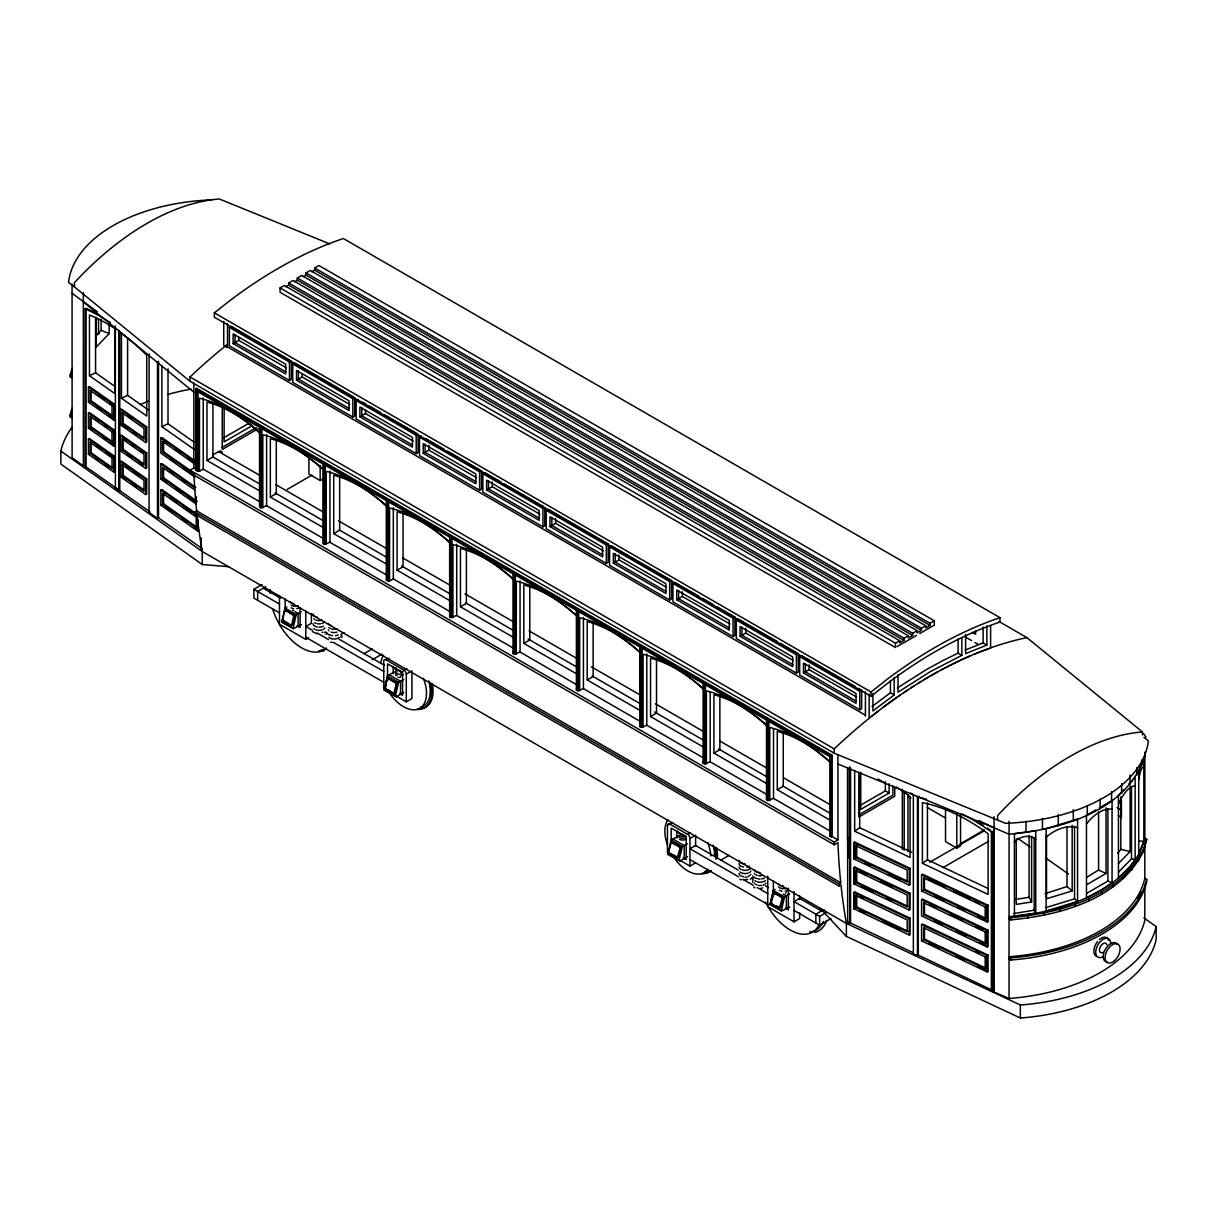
<?xml version="1.0" encoding="UTF-8"?>
<svg xmlns="http://www.w3.org/2000/svg" width="1217" height="1217" viewBox="0 0 1217 1217"><rect width="100%" height="100%" fill="white"/><g stroke="black" fill="none" stroke-linecap="round" stroke-linejoin="round"><path stroke-width="1.5" d="M222.27 406.706L222.224 449.469L258.126 428.749M224.156 406.508L224.111 441.877L252.497 425.494M858.898 772.384L858.837 817.018L894.738 796.283L894.754 786.988M860.769 772.187L860.723 809.427L889.11 793.028L889.11 783.733M1000.009 617.658L999.963 622.024A447.582 258.415 -60 0 0 886.402 684.197L871.037 696.307L214.359 317.181L214.359 312.845L229.785 300.705A447.582 258.415 -60 0 1 343.331 238.517L1000.009 617.658A447.582 258.415 -60 0 0 886.463 679.831L871.037 691.986L871.037 696.307M286.877 606.979L285.006 608.074L281.659 622.237L292.232 628.048M286.588 610.356L284.504 611.025L282.466 620.518L290.544 625.584L291.669 625.219L293.784 615.589L285.615 610.478L286.451 610.295L294.666 615.422L292.567 625.051L291.563 625.477L283.302 620.183M301.436 611.588L296.263 614.57L292.978 628.87L301.436 624.595M394.217 671.936L387.402 675.876L384.131 690.161L396.255 696.778L403.831 692.397M392.954 693.401L394.141 692.884L396.179 683.391L388.101 678.325L386.915 678.827L384.861 688.32L393.076 693.462L395.038 692.716L397.077 683.224L387.934 678.401M403.831 679.39L398.674 682.372L395.297 696.048L396.255 696.778M677.884 836.201L671.069 840.141L667.798 854.425L679.923 861.043L687.499 856.662M679.923 848.66L679.39 847.002L671.13 842.514L668.529 852.585L677.26 857.742L679.923 848.66C683.361 846.697 673.625 840.841 671.525 842.788M687.499 843.655L682.341 846.636L678.964 860.297L679.923 861.043M775.123 889.353L773.251 890.448L769.905 904.611L780.477 910.422M782.09 898.983L781.573 897.309L773.434 892.791L770.635 901.888L771.289 903.622L779.428 908.049L782.09 898.983L782.987 898.8L782.333 897.066L774.195 892.639L771.532 901.721M789.681 893.963L784.509 896.944L781.238 911.244L789.681 906.969M326.43 632.384L326.156 634.407M385.698 687.149L386.519 683.817M671.51 854.015L678.265 857.513L680.805 848.492M776.674 906.057L780.645 907.669L782.987 898.8M292.628 624.914L291.776 624.929M670.537 843.244L671.419 843.077M72.122 377.879L70.236 376.798L70.236 374.623L72.335 368.112M70.236 376.798L72.335 370.287M1009.03 834.238C1060.965 829.446 1127.155 811.42 1144.832 755.848M1143.828 841.343L1138.732 853.649L1138.732 771.274L1143.828 758.967L1143.828 841.343L1138.58 840.841M1143.569 849.086L1146.703 839.319L1144.832 838.239A157.358 90.849 0 0 1 1009.03 916.629L1010.916 917.724C1060.585 913.039 1119.321 897.188 1143.569 849.086L1143.569 851.246C1119.321 899.363 1060.585 915.199 1010.916 919.885L1009.03 918.805M1143.569 851.246L1146.703 839.319M752.699 878.507L752.699 882.431M285.523 610.584L284.459 611.177M340.73 637.023L341.49 635.943M1128.722 784.235L1135.142 777.252L1135.142 859.643L1129.969 866.641L1118.453 877.792L1118.453 795.401L1123.595 789.818M1117.662 853.284L1120.811 849.375L1120.811 796.876M95.9 335.694L101.102 330.355L101.102 319.113M1118.438 863.553L1130.137 851.55L1130.137 785.923M1118.453 872.224L1131.491 858.822L1131.491 786.349M388.025 678.28L388.984 678.158M751.771 878.081L750.326 879.206M96.386 335.238L99.246 332.941M1099.27 807.951L1112.064 800.558L1112.064 882.949L1100.046 890.783L1086.477 897.72L1086.477 815.329L1096.076 809.792M871.965 706.545L890.433 692.777L890.433 680.546M871.874 716.098L878.628 710.774M109.195 324.178L109.195 333.564L96.128 347.21L96.128 317.211M324.254 632.734L325.426 631.851M894.191 677.473L894.191 694.953L872.924 710.926L872.924 693.462M896.397 787.019A123.632 78.04 54.9 0 1 910.088 796.77L910.088 857.468L854.669 831.211L859.689 827.682L859.689 772.658M917.466 955.725L917.466 796.907L918.303 796.314L918.303 955.132L917.466 955.725L913.358 953.778L913.358 794.96A162.135 102.35 54.9 0 0 910.757 793.043M853.832 842.651L854.669 842.058L910.088 868.314L910.088 884.561L909.251 885.155L853.832 858.913L853.832 842.651L909.251 868.908L910.088 868.314M855.886 845.785L856.722 845.191L856.722 857.118L855.886 857.711L907.197 882.021L907.197 870.094L855.886 845.785L855.886 857.711M853.832 858.913L854.669 858.32L854.669 842.058M853.832 867.584L854.669 866.991L910.088 893.248L910.088 909.495L909.251 910.088L853.832 883.831L853.832 867.584L909.251 893.841L910.088 893.248M853.832 883.831L854.669 883.253L854.669 866.991M855.886 882.644L855.886 870.718L907.197 895.027L907.197 906.954L855.886 882.644L856.722 882.051L856.722 870.125M853.832 892.517L854.669 891.924L910.088 918.181L910.088 934.428L909.251 935.021L853.832 908.764L853.832 892.517L909.251 918.759L910.088 918.181M855.886 895.651L856.722 895.058L856.722 906.984L855.886 907.578L907.197 931.887L907.197 919.961L855.886 895.651L855.886 907.578M853.832 908.764L854.669 908.171L854.669 891.924M922.41 863.309L922.41 802.596A172.601 108.937 54.9 0 1 988.098 833.721L988.098 894.419L922.41 863.309L927.43 859.765L927.43 802.855M848.705 857.985A765.143 441.756 -60 0 1 847.549 837.083L847.641 767.866L847.671 922.653L849.725 923.627L850.561 923.034L850.561 768.003M921.573 874.734L922.41 874.141L988.098 905.265L988.098 921.528L987.261 922.106L921.573 890.996L921.573 874.734L987.261 905.859L988.098 905.265M921.573 890.996L922.41 890.403M985.207 918.972L985.207 907.045L986.044 906.452L986.044 918.379L985.207 918.972L923.627 889.794L924.464 889.201L924.464 877.29M921.573 899.667L922.41 899.074L988.098 930.199L988.098 946.446L987.261 947.039L921.573 915.929L921.573 899.667L987.261 930.792L988.098 930.199M923.627 914.728L923.627 902.801L924.464 902.223L924.464 914.134L923.627 914.728L985.207 943.905L986.044 943.312L986.044 931.385L985.207 931.979L985.207 943.905M921.573 924.601L922.41 924.007L988.098 955.132L988.098 971.379L987.261 971.972L921.573 940.863L921.573 924.601L987.261 955.725L988.098 955.132M921.573 940.863L922.41 940.269M985.207 968.838L985.207 956.912L986.044 956.319L986.044 968.245L985.207 968.838L923.627 939.661L924.464 939.068L924.464 927.141M994.061 816.622L994.122 992.038L991.368 990.729L992.205 990.136L992.205 831.317M897.401 687.94L926.335 669.624L942.643 660.694L958.083 653.164L961.841 655.324L961.841 637.86M1106.01 807.829L1106.01 873.456L1098.586 870.064L1086.462 877.457M960.274 843.898L984.462 829.781M1086.751 884.668L1106.01 873.456M1086.538 893.461L1107.881 881.032L1112.064 882.949M280.077 287.927L895.453 643.215L895.453 647.55L280.077 292.263L280.077 287.927L284.382 285.447L899.759 640.72L899.759 642.895L904.048 640.416L904.048 638.24L288.672 282.952L288.672 285.128L904.048 640.416M288.672 282.952L292.978 280.473L908.354 635.761L908.354 637.921L912.659 635.441L912.659 633.281L297.283 277.993L297.283 280.169L912.659 635.441M297.283 277.993L301.725 275.422L917.101 630.71L917.101 632.886L921.391 630.391L921.391 628.231L306.015 272.943L306.015 275.118L921.391 630.391M306.015 272.943L310.32 270.463L925.696 625.751L925.696 627.911L930.001 625.432L930.001 623.271L314.625 267.983L314.625 270.144L930.001 625.432M314.625 267.983L318.915 265.504L934.291 620.776L934.291 625.112L919.733 633.525M285.812 286.786L288.672 285.128M294.408 281.812L297.283 280.169M303.155 276.776L306.015 275.118M311.75 271.802L314.625 270.144M229.389 327.373L289.463 362.073L291.35 360.977L291.35 379.415L289.463 380.495L229.389 345.811L229.389 327.373L231.26 326.293L289.722 360.049M233.147 343.635L285.706 373.999L285.706 364.233L233.147 333.884L233.147 343.635L238.775 340.395L286.421 367.899M260.058 501.936L203.224 469.123L199.466 471.283L195.709 470.203L195.709 388.908L196.652 388.36L832.185 755.285L832.185 836.581L837.95 839.913L837.95 754.738M195.709 390.52L196.652 388.36M292.749 363.959L352.839 398.659L354.71 397.563L354.71 416.001L352.839 417.081L292.749 382.397L292.749 363.959L294.636 362.879L353.082 396.636M296.507 380.221L349.081 410.57L349.081 400.819L296.507 370.47L296.507 380.221L302.135 376.966L349.781 404.485M223.502 437.892L248.755 423.318L251.25 424.763M222.057 447.4L256.255 427.654M212.564 455.052L218.573 451.583A5.309 3.073 -60 0 1 222.285 453.211M323.418 538.523L266.584 505.709L260.955 507.869L260.955 428.201L261.898 427.654L270.052 432.354M1143.858 917.877L1156.15 926.609L1156.15 939.615A157.358 90.849 0 0 1 1020.348 1018.021L846.378 936.405L846.378 923.399A763.941 441.071 -60 0 1 841.616 890.646L840.962 884.789L838.893 885.991L194.766 514.106L194.766 511.931L838.893 883.816L840.749 882.751L840.202 877.168A763.941 441.071 -60 0 1 837.935 842.636L834.208 844.796L190.08 472.911L190.08 470.203L193.838 468.028L196.652 469.656L195.709 470.203M259.54 432.4A141.278 81.569 60 0 0 206.981 402.051L206.981 460.452L212.929 456.999L212.929 404.257M356.125 400.545L416.199 435.245L418.085 434.15L418.085 452.587L416.199 453.667L356.125 418.983L356.125 400.545L357.996 399.465M194.766 511.931L196.637 510.866L840.749 882.751M359.882 416.807L412.441 447.156L412.441 437.405L359.882 407.056L359.882 416.807L365.511 413.552L413.156 441.071M386.793 575.109L329.959 542.295L324.315 544.455L324.315 464.788L325.258 464.24L333.412 468.941M322.916 468.986A141.278 81.569 60 0 0 270.341 438.637L270.341 497.038L276.305 493.585L276.305 440.843M287.227 489.386L311.887 475.147M308.905 456.968L308.905 474.052L320.177 480.548L322.672 479.102M419.485 437.131L479.574 471.831L481.445 470.736L481.445 489.173L479.574 490.253L419.485 455.569L419.485 437.131L421.371 436.051M423.242 453.393L475.817 483.742L475.817 473.991L423.242 443.642L423.242 453.393L428.871 450.138L476.516 477.657M386.276 505.572A141.278 81.569 60 0 0 333.717 475.208L333.717 533.624L339.665 530.171L339.665 475.543M279.484 612.881L253.897 598.11L253.897 589.302L262.081 584.586M265.838 586.746L257.654 591.462L257.654 600.27M482.86 473.717L542.934 508.402L544.82 507.322L544.82 525.759L542.934 526.839L482.86 492.155L482.86 473.717L484.731 472.637L500.978 482.008M486.617 489.979L539.177 520.328L539.177 510.577L486.617 480.228L486.617 489.979L492.246 486.724L539.892 514.228M449.651 542.158A141.278 81.569 60 0 0 397.077 511.794L397.077 570.195L403.04 566.757L403.04 512.129M311.522 623.256L305.893 626.496L312.373 630.254M324.315 464.788L386.276 500.552L386.276 580.235L387.219 579.688M386.276 580.235L389.562 581.041L393.319 578.881L450.153 611.695M279.484 595.798L279.484 624.26L305.771 639.442L308.586 637.814M546.22 510.303L548.106 509.223L608.181 543.908L608.181 562.345L606.309 563.425L546.22 528.741L546.22 510.303L606.309 544.988L608.181 543.908M340.836 634.513L344.107 632.627M549.978 526.565L602.552 556.914L602.552 547.163L549.978 516.814L549.978 526.565L555.606 523.31L603.252 550.814M364.096 653.605L372.265 648.889M513.011 573.724L513.954 573.177L513.954 652.86L513.011 653.407L513.011 573.724L451.066 537.96L451.066 617.627L456.694 615.467L513.528 648.265M513.011 578.744A141.278 81.569 60 0 0 460.452 548.38L460.452 606.781L466.4 603.343L466.4 548.715M372.265 659.72L382.077 654.061M387.691 581.041L387.691 501.374L449.651 537.138L449.651 616.821L450.594 616.274M383.766 688.807L383.766 661.166A3.316 1.917 60 0 1 386.124 659.812L388.938 658.184M609.595 546.889L611.466 545.809L671.556 580.494L671.556 598.916L669.669 600.011L609.595 565.327L609.595 546.889L669.669 581.574L671.556 580.494M386.124 659.812L403.953 670.111L406.767 668.483M406.295 701.829L406.295 674.172L411.939 670.932L411.939 698.573L406.295 701.829L395.038 695.318M613.353 563.152L665.927 593.5L665.927 583.749L613.353 553.4L613.353 563.152L618.981 559.896L666.627 587.4M576.386 610.31L577.33 609.763L577.33 689.446L576.386 689.978L576.386 610.31L514.426 574.53L514.426 654.214L520.055 652.038L576.888 684.852M563.365 604.758A141.278 81.569 60 0 0 523.812 584.966L523.812 643.367L529.775 639.929L529.775 585.301M717.056 606.766L734.916 617.08L734.916 635.502L733.045 636.597L672.955 601.898L672.955 583.475L674.842 582.395L699.197 596.452M676.713 599.738L729.287 630.087L729.287 620.335L676.713 589.986L676.713 599.738L682.341 596.482L729.987 623.986M639.762 646.896L640.69 646.349L640.69 726.032L639.762 726.564L639.762 646.896L577.801 611.117L577.801 690.8L583.43 688.624L640.264 721.438M626.725 641.344A141.278 81.569 60 0 0 587.187 621.552L587.187 679.953L593.135 676.515L593.135 621.887M672.955 583.475L733.045 618.16L734.916 617.08M780.432 643.352L798.291 653.666L798.291 672.088L796.405 673.184L736.331 638.484L736.331 620.062L738.202 618.981L777.176 641.481M740.088 636.324L792.663 666.673L792.663 656.921L740.088 626.572L740.088 636.324L745.717 633.068L793.362 660.572M703.624 758.024L646.79 725.21L641.161 727.386L641.161 647.703L703.122 683.482L704.065 682.935M703.122 688.487A141.278 81.569 60 0 0 650.547 658.138L650.547 716.539L656.511 713.101L656.511 658.473M736.331 620.062L796.405 654.746L798.291 653.666M858.411 688.381L861.651 690.252L861.651 708.674L859.78 709.77L799.691 675.07L799.691 656.648L801.577 655.567L855.155 686.494M803.448 672.91L856.023 703.259L856.023 693.507L803.448 663.143L803.448 672.91L809.092 669.654L856.722 697.158M895.453 643.215L899.759 640.72M904.048 638.24L908.354 635.761M912.659 633.281L917.101 630.71M921.391 628.231L925.696 625.751M930.001 623.271L934.291 620.776M766.999 794.61L710.165 761.796L704.537 763.972L704.537 684.289L766.497 720.068L767.425 719.521M897.066 646.607L916.492 635.396M766.497 725.073A141.278 81.569 60 0 0 713.923 694.724L713.923 753.125L719.871 749.687L719.871 695.059M703.122 683.482L703.122 763.15L704.065 762.618L703.122 762.07M799.691 656.648L859.78 691.332L861.651 690.252M667.433 853.071L667.433 825.43L672.605 822.449M667.433 825.43A3.316 1.917 60 0 1 669.791 824.076L687.62 834.375L690.435 832.747M830.359 831.196L773.525 798.382L767.897 800.558L767.897 720.875L829.842 756.639L830.785 756.107M195.709 388.908L831.257 755.833L832.185 755.285M695.607 862.838L689.963 866.078L689.963 838.437L695.607 835.181L695.607 846.241M829.857 761.659A141.278 81.569 60 0 0 777.283 731.311L777.283 789.711L783.246 786.273L783.246 731.645M766.497 720.068L766.497 799.736L767.425 799.204L766.497 798.656M720.905 860.1L729.089 855.384M860.115 805.441L885.367 790.867L889.11 793.028M858.67 814.949L892.867 795.203L892.867 785.908M829.842 756.639L829.842 836.322L830.785 835.775L829.857 835.242M829.842 836.322L832.185 836.581M190.08 470.203L834.208 842.088L837.95 839.913M767.729 876.286L767.729 906.635L794.016 921.817L799.645 918.561L799.645 912.872M824.015 909.51L815.846 914.226L815.846 923.034M821.475 910.97L799.645 898.374L794.016 901.614L819.604 916.386L826.145 912.613M794.016 910.422L819.604 925.194L831.044 918.592M929.773 862.244L984.005 830.937M945.518 809.32L945.518 841.586L956.79 848.097L960.548 845.937L960.548 813.945M72.122 427.152A157.358 90.849 0 0 0 60.85 451.051L202.25 551.514L846.378 923.399L849.633 921.528M942.871 867.691L988.691 841.236M961.841 655.324L930.092 671.784L898.009 692.214L898.009 674.735M148.58 510.897L86.088 466.917L85.068 467.404L85.068 308.875L86.088 308.388A242.289 125.488 64.7 0 1 90.043 310.152M89.465 375.718L114.717 393.502L114.717 328.544L113.272 327.556A194.507 100.737 64.7 0 0 89.465 315.02L89.465 375.718L95.58 372.813L114.9 386.413M88.43 387.052L89.465 386.565L114.717 404.333L114.717 419.515L113.698 420.002L88.43 402.218L88.43 387.052L113.698 404.82L113.698 420.002M90.119 390.398L91.138 389.912L91.138 400.758L113.044 416.153L112.01 416.64L90.119 401.245L90.119 390.398L112.01 405.809L112.01 416.64M90.119 401.245L91.138 400.758M88.43 402.218L89.465 401.732M88.43 413.065L89.465 412.578L114.717 430.346L114.717 445.528L113.698 446.015L88.43 428.232L88.43 413.065L113.698 430.833L113.698 446.015M121.457 398.233L146.725 416.016L146.725 355.303A194.507 100.737 64.7 0 0 122.902 334.34L121.457 333.275L121.457 398.233L127.587 395.342L148.398 409.977M112.01 405.809L113.044 405.322L110.123 403.268M113.698 404.82L114.717 404.333M90.119 416.412L112.01 431.822L112.01 442.669L90.119 427.258L90.119 416.412L91.138 415.925L91.138 426.771L113.044 442.182M120.437 409.566L121.457 409.079L146.725 426.848L146.725 442.03L145.705 442.516L120.437 424.733L120.437 409.566L145.705 427.334L145.705 442.516M88.43 428.232L89.465 427.745L92.431 429.844M90.119 427.258L91.138 426.771M122.126 412.913L144.017 428.323L144.017 439.17L122.126 423.759L122.126 412.913L123.145 412.426L123.145 423.273L143.576 437.648M88.43 439.078L89.465 438.592L114.717 456.375L114.717 471.542L113.698 472.029L88.43 454.26L88.43 439.078L113.698 456.862L113.698 472.029M122.126 423.759L123.145 423.273M120.437 424.733L121.457 424.246L127.405 428.43M113.698 430.833L114.717 430.346M112.01 431.822L113.044 431.335M120.437 435.58L121.457 435.093L146.725 452.876L146.725 468.043L145.705 468.53L120.437 450.762L120.437 435.58L145.705 453.363L145.705 468.53M88.43 454.26L89.465 453.774M90.119 453.272L91.138 452.785L113.044 468.195L112.01 468.682L90.119 453.272L90.119 442.425L112.01 457.835L112.01 468.682M145.705 427.334L146.725 426.848M161.891 365.982L161.891 426.68L168.007 423.775L194.248 442.243M122.126 449.773L144.017 465.183L144.017 454.337L122.126 438.926L122.126 449.773L123.145 449.286L143.576 463.662M120.437 450.762L121.457 450.275M113.698 456.862L114.717 456.375M112.01 457.835L113.044 457.349M194.826 477.079L160.857 453.18L160.857 438.014L161.891 437.527L194.309 460.33M120.437 461.593L121.457 461.106L146.725 478.889L146.725 494.056L145.705 494.543L120.437 476.775L120.437 461.593L145.705 479.376L145.705 494.543M145.705 453.363L146.725 452.876M122.126 464.955L144.017 480.35L144.017 491.196L122.126 475.786L122.126 464.955L123.145 464.468L123.145 475.299L143.576 489.69M194.705 463.981L162.546 441.36L162.546 452.207L163.565 451.72L191.13 471.101M120.437 476.775L121.457 476.288L125.914 479.422M122.126 475.786L123.145 475.299M196.363 504.188L160.857 479.194L160.857 464.027L161.891 463.54L195.846 487.439M115.387 325.913L115.387 488.732L116.406 488.26M115.387 488.732L118.749 491.105L119.783 490.618L119.783 331.587M145.705 479.376L146.725 478.889M160.857 479.194L161.891 478.707M194.705 489.995L162.546 467.374L162.546 478.22L163.565 477.733L197.26 501.434M194.309 527.539L198.934 530.81L197.915 531.281L160.857 505.222L160.857 490.04L161.891 489.553L195.846 513.452M162.546 504.234L196.226 527.935L196.226 517.088L162.546 493.387L162.546 504.234L163.565 503.747L197.26 527.448M160.857 505.222L161.891 504.736M149.067 353.919L149.067 512.448L150.102 511.961M149.067 512.448L157.495 518.366L158.514 517.879L200.805 547.635M202.311 548.7L201.277 549.186L201.277 537.853M965.157 650.091L983.108 642.895L986.865 645.056L986.865 625.842M1046.529 835.014L1046.529 898.77L1072.177 890.905L1067.005 886.554L1045.175 893.613M1077.562 901.401L1046.118 911.031L1046.118 828.655L1077.562 819.026L1077.562 901.401L1074.535 898.861L1074.535 826.389M986.865 645.056L965.598 653.666L965.598 634.453M980.522 651.719L988.934 648.631M1045.966 907.608L1074.535 898.861M1046.118 828.655L1042.421 829.553L1042.467 818.448M1016.271 838.787L1016.271 904.414L1031.62 901.949L1029.095 897.279L1014.887 899.561M293.206 614.859L294.088 614.691M293.845 616.593L294.727 616.426M282.39 619.514L283.287 619.347M283.029 621.248L283.926 621.081M290.544 625.584L291.563 625.477M386.869 678.98L387.751 678.812M395.616 682.661L396.499 682.494M396.255 684.41L397.138 684.228M385.439 689.065L386.337 688.883L385.759 688.153M394.186 692.732L395.084 692.564M671.769 842.59L672.651 842.423M679.269 846.926L680.166 846.758M669.107 853.315L669.578 852.721M677.854 856.996L678.751 856.829M676.622 857.65L677.504 857.483M773.936 892.898L774.833 892.73M772.704 893.552L773.601 893.384M781.451 897.233L782.333 897.066M771.289 903.622L772.171 903.455L771.548 902.558M780.036 907.304L780.918 907.137M778.789 907.958L779.686 907.791M1035.758 913.1L1014.43 916.051L1014.43 833.66L1035.758 830.724L1035.758 913.1L1034.176 910.21L1034.176 837.737M1013.7 913.511L1034.176 910.21M745.108 877.229L746.919 877.092M60.85 451.051L60.85 464.057L202.25 564.521L228.537 566.696M1131.491 858.822L1135.142 859.643M1120.811 849.375L1130.137 851.55M317.226 633.859L312.373 631.608M332.256 642.53L330.37 642.074M101.102 330.355L109.195 333.564M329.579 243.826L219.319 198.98A257.578 148.717 -60 0 0 74.465 282.618L74.465 286.953L190.019 381.286L834.208 753.201L1005.501 823.331A153.296 88.506 0 0 0 1148.376 740.849L1143.934 737.426M837.95 764.033L994.122 827.803L978.787 820.547M1009.091 834.269L994.015 827.743L994.015 991.977L1009.03 998.472A157.358 90.849 0 0 0 1144.832 920.067L1144.832 884.272M739.89 879.206L741.412 879.891M846.378 923.399L1020.348 1005.014A157.358 90.849 0 0 0 1156.15 926.609M859.689 827.682L911.761 852.341M927.43 859.765L988.067 888.486M927.886 878.902L944.985 887.01M953.55 891.057L970.649 899.165M974.072 900.778L979.198 903.212M985.207 907.045L923.627 877.883L923.627 889.794M856.722 857.118L908.034 881.427M924.464 889.201L986.044 918.379M864.755 863.081L869.79 865.47M888.258 874.232L900.017 879.8M934.2 895.986L944.301 900.778M957.779 907.152L964.518 910.346M977.996 916.736L988.098 921.528M860.145 871.752L866.991 874.993M880.667 881.473L892.639 887.147M929.59 904.642L936.436 907.882M950.127 914.378L962.099 920.037M975.775 926.533L982.621 929.773M923.627 902.801L985.207 931.979M856.722 882.051L908.034 906.361M924.464 914.134L986.044 943.312M861.393 886.432L873.152 892M886.584 898.359L891.62 900.747M934.2 920.919L942.627 924.905M956.09 931.294L966.207 936.086M979.67 942.46L986.409 945.655M860.145 896.686L863.568 898.298M975.775 951.466L979.198 953.078M985.207 956.912L923.627 927.734L923.627 939.661M856.722 906.984L908.034 931.294M924.464 939.068L986.044 968.245M859.704 910.559L864.755 912.948M883.223 921.71L900.017 929.666M929.149 943.464L939.25 948.241M956.09 956.227L964.518 960.213M977.996 966.602L988.098 971.379M850.561 923.034L912.522 952.394M918.303 955.132L992.205 990.136M998.944 621.491L1026.889 637.617L1142.444 731.949L1142.444 734.84M972.322 632.323L975.608 634.224L975.608 630.969M965.02 636.795L971.607 640.583M974.893 642.485L978.179 644.386M890.433 692.777L894.191 694.953M214.359 312.845L871.037 691.986M362.864 402.279L366.119 404.15M369.36 406.022L380.738 412.593M383.979 414.465L416.457 433.222M426.239 438.865L444.099 449.179M447.354 451.051L479.817 469.808M504.218 483.894L543.193 506.394M702.437 598.323L713.816 604.895M285.949 371.961L235.018 342.555L235.018 334.432M349.309 408.547L298.378 379.141L298.378 371.018M412.685 445.133L361.753 415.727L361.753 407.604M476.045 481.719L425.129 452.313L425.129 444.175M539.42 518.305L488.489 488.899L488.489 480.761M602.78 554.891L551.864 525.485L551.864 517.347M666.155 591.477L615.224 562.071L615.224 553.933M729.515 628.063L678.599 598.658L678.599 590.519M792.891 664.634L741.959 635.244L741.959 627.105M856.266 701.22L805.335 671.83L805.335 663.691M227.503 346.891L865.409 715.185M1146.703 879.419A157.358 90.849 0 0 1 1010.916 957.825L1009.03 956.745A157.358 90.849 0 0 0 1144.832 878.339L1146.703 879.419L1146.703 881.595A157.358 90.849 0 0 1 1010.916 960L1009.03 958.905M227.381 344.441A447.582 258.415 -60 0 0 190.019 376.951L834.208 748.866A447.582 258.415 -60 0 1 1026.889 637.617M878.05 779.063L884.622 782.85M907.623 796.131L910.909 798.017M927.324 807.51L945.396 817.93M202.98 393.639L206.266 395.54M211.195 398.385L214.481 400.287M225.982 406.919L235.839 412.609M239.125 414.51L244.054 417.355M248.983 420.2L258.841 425.889M276.563 436.127L279.834 438.014M283.089 439.9L286.345 441.771M297.769 448.358L301.025 450.244M312.434 456.831L322.216 462.49M339.939 472.713L343.194 474.6M346.465 476.471L349.72 478.357M354.603 481.187L357.874 483.073M361.13 484.944L364.4 486.83M369.283 489.66L372.539 491.546M375.81 493.417L387.219 500.004M390.261 501.769L400.043 507.413M403.299 509.299L414.723 515.886M417.979 517.773L421.234 519.659M424.505 521.53L427.76 523.416M432.659 526.246L435.914 528.132M453.622 538.355L463.418 543.999M466.674 545.885L482.982 555.302M489.493 559.059L499.289 564.703M510.699 571.305L513.954 573.177M516.997 574.941L520.252 576.812M525.151 579.642L534.932 585.286M539.831 588.115L549.612 593.759M552.868 595.645L562.65 601.289M567.548 604.119L570.803 606.005M574.059 607.892L577.33 609.763M588.511 616.228L591.781 618.114M603.191 624.701L612.972 630.345M616.243 632.231L627.653 638.819M630.908 640.705L634.179 642.591M637.434 644.478L640.69 646.349M651.886 652.814L655.142 654.7M666.566 661.287L676.348 666.931M679.603 668.818L691.013 675.405M694.283 677.291L699.167 680.12M708.735 685.627L711.991 687.514M715.246 689.4L718.517 691.286M723.4 694.101L726.671 695.987M729.926 697.873L739.708 703.517M752.76 711.047L762.542 716.707M772.095 722.213L775.351 724.1M778.621 725.986L781.877 727.872M786.775 730.687L790.031 732.573M801.44 739.16L804.696 741.047M816.105 747.634L825.887 753.277M260.955 428.201L322.916 463.966L322.916 543.649L324.315 544.455M218.573 451.583L259.632 475.299M276.061 484.777L323.692 512.281M338.478 520.815L386.108 548.319M402.538 557.797L450.168 585.301M464.955 593.835L514.228 622.283M529.015 630.817L576.645 658.321M591.432 666.855L640.705 695.303M655.491 703.837L704.765 732.284M719.551 740.834L767.182 768.323M783.611 777.815L831.241 805.319M70.236 374.623L72.122 375.703M212.701 456.877L260.575 484.518M275.118 492.9L322.748 520.404M339.178 529.897L386.808 557.386M401.595 565.935L449.225 593.424M465.655 602.917L514.928 631.364M528.072 638.955L577.421 667.433M592.131 675.937L641.405 704.384M654.548 711.975L704.156 740.605M718.608 748.957L767.881 777.404M782.668 785.939L830.892 813.777M206.981 460.452L259.54 490.801M270.341 497.038L322.916 527.387M333.717 533.624L386.276 563.973M397.077 570.195L449.651 600.559M460.452 606.781L513.011 637.145M523.812 643.367L576.386 673.731M587.187 679.953L639.762 710.317M650.547 716.539L703.122 746.888M713.923 753.125L766.497 783.474M777.283 789.711L829.857 820.06M513.011 652.312L513.954 652.86M576.386 688.898L577.33 689.446M639.762 725.484L640.69 726.032M260.955 507.869L259.54 507.063L259.54 427.38L197.124 391.342L197.124 471.009M449.651 616.821L451.066 617.627M513.011 653.407L514.426 654.214M576.386 689.978L577.801 690.8M639.762 726.564L641.161 727.386M703.122 763.15L704.537 763.972M766.497 799.736L767.897 800.558M72.122 408.197A157.358 90.849 0 0 0 70.236 414.738L72.122 415.818M70.236 414.738L70.236 416.899L72.122 417.994M263.298 588.222L280.442 598.11M294.925 611.634L298.15 613.49L298.15 626.496M783.17 894.008L786.395 895.864L786.395 908.871M253.897 589.302L279.484 604.073M339.056 639.153L384.542 665.41M285.006 608.074L296.263 614.57M738.126 870.033L695.607 845.48L689.963 848.736L738.643 876.848M765.371 885.763L768.612 887.634M773.251 890.448L784.509 896.944M317.241 633.068L328.605 639.625M333.473 642.424L383.766 671.465M389.288 674.781L400.545 681.292L400.545 694.298M743.511 879.648L753.247 885.276M759.743 889.018L767.851 893.704M672.955 839.045L684.213 845.556L684.213 858.563M387.402 675.876L398.674 682.372M671.069 840.141L682.341 846.636M297.131 625.781L300.143 627.516L300.143 607.633M785.376 908.156L788.388 909.89L788.388 888.212M281.659 621.537L292.932 628.048M769.92 903.912L781.177 910.422M305.893 637.343L383.766 682.311M689.963 859.582L767.851 904.55M399.541 693.584L402.553 695.318L402.553 672.56L387.523 663.873L387.523 680.957M683.209 857.848L686.221 859.582L686.221 836.809L671.191 828.138L671.191 839.517M387.843 689.75L392.346 692.351M384.07 689.354L395.342 695.85M678.706 859.582L689.963 866.078M667.737 853.604L679.01 860.115M1117.13 807.464L1121.602 810.613M1118.438 815.603L1121.42 817.687L1121.42 800.619M1017.671 838.254L1029.993 846.926M1045.403 857.772L1068.511 874.034M72.062 293.282L97.254 311.75M161.891 426.68L194.309 449.499M160.857 438.014L194.826 461.912M98.44 395.053L104.282 399.161M127.526 415.514L131.908 418.587M166.638 443.034L163.565 440.873L163.565 451.72M175.811 449.499L180.405 452.724M188.072 458.109L194.188 462.414M162.546 452.207L194.705 474.828M96.888 406.965L101.346 410.099M108.785 415.332L114.717 419.515M133.353 432.613L136.319 434.712M171.156 459.22L175.78 462.475M183.493 467.906L189.669 472.257M160.857 464.027L194.826 487.926M95.519 419.013L98.44 421.067M104.282 425.174L107.202 427.228M126.066 440.508L123.145 438.439L123.145 449.286M131.908 444.616L134.828 446.669M140.67 450.777L143.576 452.83M169.695 471.192L172.753 473.352M181.941 479.817L184.999 481.978M162.546 478.22L196.226 501.921L196.226 496.506M102.836 437.162L105.803 439.261M110.26 442.395L114.717 445.528M127.405 454.458L131.862 457.592M139.301 462.825L142.267 464.909M163.428 479.802L166.516 481.978M175.78 488.489L181.957 492.839M188.133 497.175L195.846 502.606M160.857 490.04L197.915 516.114M96.98 446.061L101.361 449.134M105.742 452.222L111.584 456.329M126.066 466.522L128.987 468.575M133.368 471.648L139.21 475.756M171.232 498.301L177.347 502.606M183.478 506.911L191.13 512.296M95.398 457.957L98.379 460.041M104.327 464.225L108.785 467.358M131.862 483.605L136.319 486.739M164.98 506.896L172.692 512.342M181.957 518.853L186.581 522.108M72.062 284.002L72.122 457.546L85.068 467.404M754.905 878.126L752.699 875.921M753.734 886.995L754.905 887.878M328.833 634.894L326.628 632.703M74.465 286.953L68.532 282.39A153.296 88.506 0 0 1 211.408 199.892M83.38 301.999L193.838 392.148M820.091 908.232L846.378 936.405M1143.645 733.714L1146.003 737.289M752.699 879.176L752.228 877.64M341.688 635.639L342.023 637.236M197.002 514.365L197.489 518.761A763.941 441.071 -60 0 0 202.25 551.514L202.25 564.521M196.637 510.866L196.074 505.283A763.941 441.071 -60 0 1 193.959 474.265M1144.878 752.152L1144.832 838.239M1144.832 844.202L1144.832 878.339M1141.744 760.062L1141.744 765.645M1138.595 858.593L1138.595 860.754M1136.769 767.714L1136.769 775.153M1131.856 867.736L1131.856 869.896M1130.03 775.001L1130.03 784.296M1123.428 876.392L1123.428 878.552M1121.602 783.657L1121.602 792.952M1113.403 884.47L1113.403 886.63M1111.593 791.735L1111.593 801.029M1107.881 808.56L1107.881 881.032M1101.933 891.863L1101.933 894.039M1100.107 799.128L1100.107 808.423M1098.586 811.937L1098.586 870.064M1089.109 898.496L1089.109 900.656M1087.298 805.76L1087.298 815.055M1075.128 904.277L1075.128 906.437M1073.303 809.685L1073.303 820.836M1072.177 825.278L1072.177 890.905M1067.005 826.556L1067.005 886.554M1060.129 909.145L1060.129 911.305M1058.303 814.553L1058.303 825.704M1044.292 913.039L1044.292 915.199M1031.62 836.322L1031.62 901.949M1029.095 835.41L1029.095 897.279M1027.833 915.899L1027.833 918.074M1026.007 821.308L1026.007 832.458M1020.348 1005.014L1020.348 1018.021M1010.916 917.724L1010.916 919.885M1010.916 957.825L1010.916 960M1009.091 821.262L1009.03 998.472M997.59 819.908L997.59 815.573A257.578 148.717 -60 0 1 1142.444 731.949M991.368 990.729L991.368 831.911A217.737 137.43 54.9 0 0 962.175 813.945M990.623 625.705L990.623 648.022M987.261 905.859L987.261 922.106M987.261 930.792L987.261 947.039M987.261 955.725L987.261 971.972M983.108 627.166L983.108 643.61M958.083 639.184L958.083 653.164M956.79 813.93L956.79 848.097M909.251 868.908L909.251 885.155M909.251 893.841L909.251 910.088M909.251 918.759L909.251 935.021M907.973 794.655L907.973 851.611M904.216 791.917L904.216 850.227M902.345 789.103L902.345 849.451M885.367 781.557L885.367 790.867M869.166 694.055L869.166 718.228M865.409 691.697L865.409 716.052M859.78 691.332L859.78 709.77M854.669 770.513L854.669 831.211M849.725 766.71L849.725 923.627M838.893 883.816L838.893 885.991M834.208 748.866L834.208 753.201M834.208 842.088L834.208 844.796M831.257 755.833L831.257 837.129M819.604 916.386L819.604 925.194M809.092 664.771L809.092 669.654M799.645 895.788L799.645 899.591M796.405 654.746L796.405 673.184M794.016 891.452L794.016 921.817M773.525 729.044L773.525 798.382M773.373 881.336L773.373 895.788M769.783 800.558L769.783 727.462A151.547 87.487 60 0 1 829.857 762.161M768.84 720.342L768.84 800.01M745.717 628.185L745.717 633.068M733.045 618.16L733.045 636.597M710.165 692.458L710.165 761.796M706.408 763.972L706.408 690.876A151.547 87.487 60 0 1 766.497 725.575M705.464 683.756L705.464 763.424M682.341 591.599L682.341 596.482M676.819 830.587L676.819 838.163M669.669 581.574L669.669 600.011M646.79 654.001L646.79 725.21M643.048 727.386L643.048 654.29A151.547 87.487 60 0 1 703.122 688.989M642.104 647.17L642.104 726.838M618.981 555.028L618.981 559.896M606.309 544.988L606.309 563.425M583.43 617.415L583.43 688.624M579.672 690.8L579.672 617.704A151.547 87.487 60 0 1 639.762 652.403M578.729 612.47L578.729 690.252M555.606 518.442L555.606 523.31M542.934 508.402L542.934 526.839M520.055 580.828L520.055 652.038M516.297 654.214L516.297 581.133A151.547 87.487 60 0 1 576.386 615.817M515.369 575.9L515.369 653.666M492.246 481.856L492.246 486.724M479.574 471.831L479.574 490.253M456.694 544.242L456.694 615.467M452.937 617.627L452.937 544.547A151.547 87.487 60 0 1 513.011 579.231M451.994 539.314L451.994 617.08M428.871 445.27L428.871 450.138M416.199 435.245L416.199 453.667M393.319 507.656L393.319 578.881M393.152 666.323L393.152 673.914M389.562 581.041L389.562 507.961A151.547 87.487 60 0 1 449.651 542.645M388.634 502.727L388.634 580.494M365.511 410.312L365.511 413.552M352.839 398.659L352.839 417.081M329.959 471.07L329.959 542.295M326.202 544.455L326.202 471.375A151.547 87.487 60 0 1 386.276 506.059M325.258 464.24L325.258 543.908M320.177 465.366L320.177 480.548M311.4 613.414L311.4 622.906M305.771 610.98L305.771 639.442M302.135 373.725L302.135 376.966M289.463 362.073L289.463 380.495M285.113 598.962L285.113 611.619M266.584 434.484L266.584 505.709M262.826 507.869L262.826 434.788A151.547 87.487 60 0 1 322.916 469.473M261.898 427.654L261.898 507.337M238.775 337.139L238.775 340.395M227.503 323.585L227.503 347.758L223.745 345.598L223.745 321.425M203.224 397.898L203.224 469.123M199.466 471.283L199.466 398.202A151.547 87.487 60 0 1 259.54 432.887M198.052 390.794L198.052 470.477M197.915 519.902L197.915 531.281M193.838 382.868L193.838 468.028M190.019 376.951L190.019 381.286M168.007 368.766L168.007 423.775M163.565 468.697L163.565 477.733M163.565 492.9L163.565 503.747M158.514 361.236L158.514 517.879M157.495 361.723L157.495 518.366M127.587 337.809L127.587 395.342M118.749 330.172L118.749 491.105M98.486 319.128L98.486 334.249M95.58 317.804L95.58 372.813M91.138 441.938L91.138 452.785M86.088 308.388L86.088 466.917M83.334 292.673L83.38 466.217M750.28 868.634A5.979 3.453 0 0 1 742.127 869.896M740.879 869.349A5.979 3.453 0 0 1 739.936 868.634M739.343 867.812A5.979 3.453 0 0 1 739.13 866.915M749.337 866.093A5.979 3.453 0 0 1 746.66 866.991M743.557 866.991A5.979 3.453 0 0 1 739.13 863.659M747.74 879.176A3.986 2.297 0 0 1 742.902 879.374M750.874 871.053A5.979 3.453 0 0 1 749.337 872.604M748.09 873.152A5.979 3.453 0 0 1 739.936 871.889M750.874 874.308A5.979 3.453 0 0 1 750.28 875.145M749.337 875.86A5.979 3.453 0 0 1 748.09 876.407M743.557 876.742A5.979 3.453 0 0 1 739.13 873.41M745.108 863.857A5.979 3.453 0 0 1 739.13 860.404M685.749 835.668A4.518 2.617 0 0 1 682.585 836.429A4.396 2.54 0 0 1 679.451 835.699M683.741 834.527A4.518 2.617 0 0 1 682.585 834.619A4.396 2.54 0 0 1 680.364 834.284M679.451 833.873A4.396 2.54 0 0 1 678.736 833.341M678.295 832.732A4.396 2.54 0 0 1 678.158 832.063M684.821 837.889A4.518 2.617 0 0 1 682.585 838.254A4.396 2.54 0 0 1 680.364 837.92M679.451 837.509A4.396 2.54 0 0 1 678.736 836.977M678.295 836.353A4.396 2.54 0 0 1 678.158 835.683M685.749 839.304A4.518 2.617 0 0 1 682.585 840.065A4.396 2.54 0 0 1 679.451 839.319M764.352 878.02A5.979 3.453 0 0 1 761.675 878.917M760.123 879.039A5.979 3.453 0 0 1 755.909 878.02M761.675 875.662A5.979 3.453 0 0 1 758.587 875.662M757.141 875.327A5.979 3.453 0 0 1 755.909 874.78M754.951 874.065A5.979 3.453 0 0 1 754.357 873.228M762.755 887.862A3.986 2.297 0 0 1 760.914 888.38M758.845 888.304A3.986 2.297 0 0 1 757.141 887.649M765.31 880.56A5.979 3.453 0 0 1 757.141 881.823M755.909 881.275A5.979 3.453 0 0 1 754.951 880.56M765.904 882.979A5.979 3.453 0 0 1 765.31 883.816M764.352 884.531A5.979 3.453 0 0 1 763.12 885.078M761.675 885.428A5.979 3.453 0 0 1 758.587 885.428M757.141 885.078A5.979 3.453 0 0 1 755.909 884.531M754.951 883.816A5.979 3.453 0 0 1 754.357 882.979M760.123 872.528A5.979 3.453 0 0 1 754.357 869.972M687.62 834.375A3.316 1.917 60 0 1 689.963 838.437M783.657 886.113A5.979 3.453 0 0 1 780.675 885.641M779.428 885.094A5.979 3.453 0 0 1 778.484 884.379M786.288 892.761A3.986 2.297 0 0 1 785.421 893.095M786.638 888.227A5.979 3.453 0 0 1 778.484 886.965M787.886 890.266A5.979 3.453 0 0 1 785.208 891.163M782.105 891.163A5.979 3.453 0 0 1 779.428 890.266M823.316 921.467A44.481 25.679 60 0 1 809.67 932.024M826.647 920.341A46.474 26.835 60 0 1 814.766 932.511M818.919 925.026A44.481 25.679 60 0 1 765.599 902.116M711.413 870.566A34.517 19.928 60 0 1 704.826 872.908M716.585 847.777A34.517 19.928 60 0 1 717.285 858.411M707.762 869.197A32.524 18.772 60 0 1 674.324 858.091M667.357 844.644A32.524 18.772 60 0 1 667.92 819.634M707.762 842.636A32.524 18.772 60 0 1 710.789 855.931M710.013 871.372A34.517 19.928 60 0 1 701.509 873.715M714.82 846.956A34.517 19.928 60 0 1 715.87 859.217M713.071 845.13A32.524 18.772 60 0 1 714.592 855.521M707.868 870.414A32.524 18.772 60 0 1 704.78 871.615M337.048 632.095A5.979 3.453 0 0 1 331.07 632.095M328.879 630.832A5.979 3.453 0 0 1 328.286 629.995M337.048 628.839A5.979 3.453 0 0 1 331.07 628.839M329.837 628.291A5.979 3.453 0 0 1 328.879 627.576M338.28 634.802A5.979 3.453 0 0 1 335.603 635.685M332.515 635.685A5.979 3.453 0 0 1 329.837 634.802M339.239 637.343A5.979 3.453 0 0 1 328.879 637.343M331.07 625.584A5.979 3.453 0 0 1 328.286 623.5M403.192 671.099A4.518 2.617 0 0 1 400.484 672.316M399.328 670.582A4.396 2.54 0 0 1 395.038 668.696M397.092 672.073A4.396 2.54 0 0 1 395.464 671.13M400.484 670.491A4.518 2.617 0 0 1 399.328 670.582M400.287 677.337A2.982 1.719 0 0 1 398.02 677.245M402.477 673.457A4.518 2.617 0 0 1 399.328 674.218A4.396 2.54 0 0 1 395.038 672.332M403.192 674.735A4.518 2.617 0 0 1 400.484 675.937M397.092 675.694A4.396 2.54 0 0 1 395.464 674.766M396.179 668.027A4.396 2.54 0 0 1 395.464 667.494M324.209 622.161A5.979 3.453 0 0 1 322.018 623.423M320.588 623.773A5.979 3.453 0 0 1 317.485 623.773M316.055 623.423A5.979 3.453 0 0 1 314.807 622.876M322.018 620.168A5.979 3.453 0 0 1 316.055 620.168M314.807 619.62A5.979 3.453 0 0 1 313.864 618.905M322.611 631.988A3.986 2.297 0 0 1 322.033 632.49M323.266 626.131A5.979 3.453 0 0 1 319.037 627.135M317.485 627.014A5.979 3.453 0 0 1 313.058 623.682M324.802 627.835A5.979 3.453 0 0 1 323.266 629.372M322.018 629.919A5.979 3.453 0 0 1 316.055 629.919M314.807 629.372A5.979 3.453 0 0 1 313.864 628.657M317.485 617.262A5.979 3.453 0 0 1 313.058 613.931M403.953 670.111A3.316 1.917 60 0 1 406.295 674.172M293.708 603.526A5.979 3.453 0 0 1 292.263 603.176M291.03 602.628A5.979 3.453 0 0 1 290.072 601.913M293.48 610.63A3.986 2.297 0 0 1 292.612 610.295M298.241 605.762A5.979 3.453 0 0 1 291.03 605.214M298.241 608.348A5.979 3.453 0 0 1 296.796 608.683M293.708 608.683A5.979 3.453 0 0 1 291.03 607.8M432.233 683.482A34.517 19.928 60 0 1 420.458 708.629M423.41 678.341A32.524 18.772 60 0 1 418.42 708.948A32.524 18.772 60 0 1 389.014 692.397M380.678 663.493A32.524 18.772 60 0 1 383.568 655.339M430.453 682.661A34.517 19.928 60 0 1 417.157 709.435M428.719 680.835A32.524 18.772 60 0 1 420.428 707.32M326.11 648.631A44.481 25.679 60 0 1 321.09 649.893M324.437 650.745A46.474 26.835 60 0 1 318.671 650.791M326.567 648.037A44.481 25.679 60 0 1 272.562 608.652M270.174 593.379A44.481 25.679 60 0 1 270.341 589.682M882.797 707.533A447.582 258.415 -60 0 1 900.474 694.831M903.425 692.823A447.582 258.415 -60 0 1 907.852 689.856M910.818 687.924A447.582 258.415 -60 0 1 913.784 686.023M918.226 683.239A447.582 258.415 -60 0 1 921.193 681.414M924.159 679.618A447.582 258.415 -60 0 1 928.601 676.987M930.092 676.12A447.582 258.415 -60 0 1 938.246 671.541M941.502 669.776A447.582 258.415 -60 0 1 944.772 668.042M946.4 667.19A447.582 258.415 -60 0 1 970.77 655.674M973.996 654.305A447.582 258.415 -60 0 1 978.848 652.342M980.004 823.133A217.737 137.43 54.9 0 1 983.062 825.096M987.641 828.153A217.737 137.43 54.9 0 1 990.684 830.253M917.466 796.907A217.737 137.43 54.9 0 1 926.593 799.341M564.825 605.838A141.278 81.569 60 0 1 576.386 615.33M848.812 857.879A763.941 441.071 -60 0 1 847.671 837.022M628.185 642.424A141.278 81.569 60 0 1 639.762 651.901M1106.968 961.947A10.618 6.131 -60 0 1 1105.416 949.199A10.618 6.131 -60 0 1 1117.221 944.179M1099.392 939.585A10.618 6.131 -60 0 1 1108.581 940.406M1096.015 956.045A10.618 6.131 -60 0 1 1097.582 941.502M1103.211 956.592A10.618 6.131 -60 0 1 1095.696 952.257A10.618 6.131 -60 0 1 1103.211 939.25A10.618 6.131 -60 0 1 1110.725 943.586M1103.211 952.257A5.309 3.073 -60 0 1 1099.468 950.462A5.309 3.073 -60 0 1 1102.556 944.027A5.309 3.073 -60 0 1 1106.831 944.711M1118.453 804.072A32.463 12.429 -73 0 1 1135.142 785.923M1140.238 853.376A157.358 90.849 0 0 1 1137.667 858.122M1014.43 842.331A13.965 11.09 -22.5 0 1 1035.758 839.395M1086.477 824A33.483 19.335 -60 0 1 1112.064 809.229M1046.118 837.326A32.463 23.412 -42.6 0 1 1077.562 827.697M1138.732 779.945A13.965 2.647 -82.1 0 1 1143.828 767.638M1140.983 891.878A157.358 90.849 0 0 1 1137.667 898.222M85.068 308.875A242.289 125.488 64.7 0 1 106.335 319.995M107.674 320.816A242.289 125.488 64.7 0 1 110.351 322.52M91.366 310.776A242.289 125.488 64.7 0 1 95.337 312.739M140.457 404.531A153.342 88.522 0 0 1 148.155 401.199M167.961 394.43A153.342 88.522 0 0 1 191.13 389.105M70.236 416.899A157.358 90.849 0 0 1 72.122 410.372M1114.544 960.609A10.618 6.131 -60 0 0 1117.906 944.149A10.618 6.131 -60 0 0 1105.34 955.284A10.618 6.131 -60 0 0 1114.544 960.609"/></g></svg>
